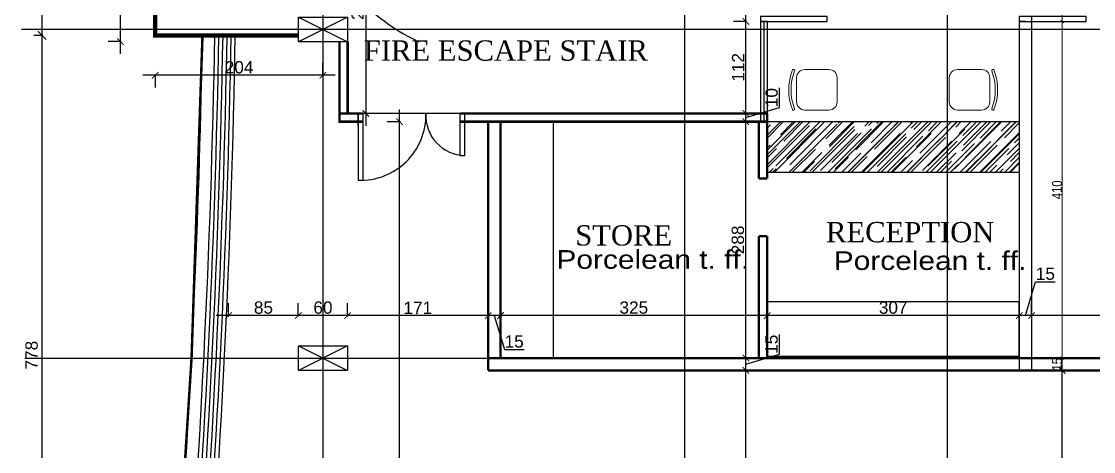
# Model space of a CAD drawing. Extents: x 250879 to 348495, y -51522 to -9360.
# Drawn here: x 279237 to 280544, y -22406 to -21883 of the extents above; entities that cross this region are included whole.
import ezdxf

# ---------------------------------------------------------------- set-up
doc = ezdxf.new("R2010")
doc.units = 0
doc.layers.get('0').update_dxf_attribs({"linetype": 'CONTINUOUS'})
doc.layers.get('DEFPOINTS').update_dxf_attribs({"color": 9, "linetype": 'CONTINUOUS'})
for name, color, linetype, lineweight in [('A-text finishing', 6, 'CONTINUOUS', 13), ('A-text function', 30, 'CONTINUOUS', 20), ('dimention', 151, 'CONTINUOUS', 13)]:
    doc.layers.add(name, color=color, linetype=linetype, lineweight=lineweight)
for name, color, linetype in [('AXIS', 1, 'CONTINUOUS'), ('COLUMN', 5, 'CONTINUOUS'), ('FURNITURE', 4, 'CONTINUOUS'), ('HATCH', 8, 'CONTINUOUS'), ('TEXT', 3, 'CONTINUOUS'), ('WALL', 7, 'CONTINUOUS'), ('WALL1', 2, 'CONTINUOUS')]:
    doc.layers.add(name, color=color, linetype=linetype)
doc.styles.add('ARIAL', font='BOD_CR.TTF', dxfattribs={"width": 1.2})
doc.styles.get("Standard").update_dxf_attribs({"font": 'sanss___.ttf', "height": 15})
doc.styles.add('style2', font='romantic.ttf', dxfattribs={"height": 50})
doc.styles.add('yon', font='ARIALN.TTF')
doc.dimstyles.new('CM', dxfattribs={"dimscale": 0, "dimtxt": 12, "dimasz": 0.4, "dimexe": 50, "dimexo": 1000, "dimgap": 0.03, "dimtad": 1, "dimdec": 0, "dimzin": 0, "dimdsep": 46, "dimtxsty": 'yon', "dimblk": 'Ar thick3', "dimcen": 3, "dimdle": 8, "dimse1": 1, "dimse2": 1, "dimclrd": 8, "dimclre": 8, "dimclrt": 30, "dimadec": 0, "dimazin": 0, "dimtfac": 1, "dimtdec": 0, "dimtix": 1, "dimtmove": 1, "dimatfit": 3, "dimfxl": 50, "dimtolj": 1, "dimtzin": 0, "dimlwd": 9, "dimarcsym": 0})
doc.dimstyles.new('STANDARD$0', dxfattribs={"dimscale": 0, "dimtxt": 12, "dimasz": 8, "dimexe": 15, "dimexo": 0.0625, "dimgap": 2, "dimtad": 1, "dimdec": 0, "dimzin": 0, "dimdsep": 46, "dimtxsty": 'Standard', "dimblk1": 'ARCHTICK', "dimblk2": 'ARCHTICK', "dimsah": 1, "dimcen": 0.09, "dimdle": 15, "dimclrd": 3, "dimclre": 3, "dimclrt": 3, "dimazin": 0, "dimtfac": 1, "dimtdec": 0, "dimtofl": 0, "dimtmove": 1, "dimatfit": 3, "dimldrblk": 'ARCHTICK', "dimfxl": 1.0455, "dimfxlon": 1, "dimtolj": 1, "dimtzin": 0, "dimarcsym": 0})

# ---------------------------------------------------------------- blocks, each defined once
blk = doc.blocks.new('COLUMN')
at = {"layer": 'AXIS'}
for p, q in [((236924.7, -9644.3), (236984.7, -9674.3)), ((236984.7, -9644.3), (236924.7, -9674.3))]:
    blk.add_line(p, q, dxfattribs=at)
at = {"layer": 'COLUMN'}
blk.add_lwpolyline([(236924.7, -9644.3), (236984.7, -9644.3), (236984.7, -9674.3), (236924.7, -9674.3)], close=True, dxfattribs=at)
blk = doc.blocks.new('_ARCHTICK')
at = {"color": 0, "linetype": 'ByBlock', "const_width": 0.15}
blk.add_lwpolyline([(-0.5, -0.5), (0.5, 0.5)], dxfattribs=at)
blk = doc.blocks.new('*D182')
at = {"layer": 'DEFPOINTS', "color": 0, "linetype": 'Continuous', "transparency": 16777216}
for p in [(279879.4, -21732.9), (279657, -21995.2), (279657, -21995.2)]:
    blk.add_point(p, dxfattribs=at)
at = {"layer": 'WALL', "color": 3, "linetype": 'Continuous', "lineweight": -2, "transparency": 16777216}
for p, q in [((279657, -21717.9), (279657, -22010.2)), ((279658, -21732.9), (279642, -21732.9)), ((279657, -21995.2), (279642, -21995.2))]:
    blk.add_line(p, q, dxfattribs=at)
at = {"layer": 'WALL', "color": 3, "linetype": 'Continuous', "lineweight": -2, "transparency": 16777216, "xscale": 8, "yscale": 8, "zscale": 8}
for p, rotation in [((279657, -21732.9), 90), ((279657, -21995.2), 270)]:
    blk.add_blockref('_ARCHTICK', p, dxfattribs=dict(at, rotation=rotation))
at = {"layer": 'WALL', "color": 3, "linetype": 'Continuous', "transparency": 16777216, "insert": (279647.2, -21864), "char_height": 15, "attachment_point": 5, "rotation": 90}
blk.add_mtext('\\A1;262', dxfattribs=at)
blk = doc.blocks.new('*D236')
at = {"layer": 'DEFPOINTS', "color": 0, "linetype": 'Continuous', "transparency": 16777216}
for p in [(279698.2, -22005.2), (279750.5, -22005.2), (279825.1, -23093.2)]:
    blk.add_point(p, dxfattribs=at)
at = {"layer": 'WALL', "color": 3, "linetype": 'Continuous', "lineweight": -2, "transparency": 16777216}
for p, q in [((279698.2, -23108.2), (279698.2, -21990.2)), ((279699.2, -22005.2), (279683.2, -22005.2)), ((279699.2, -23093.2), (279683.2, -23093.2))]:
    blk.add_line(p, q, dxfattribs=at)
at = {"layer": 'WALL', "color": 3, "linetype": 'Continuous', "lineweight": -2, "transparency": 16777216, "xscale": 8, "yscale": 8, "zscale": 8}
for p, rotation in [((279698.2, -22005.2), 90), ((279698.2, -23093.2), 270)]:
    blk.add_blockref('_ARCHTICK', p, dxfattribs=dict(at, rotation=rotation))
at = {"layer": 'WALL', "color": 3, "linetype": 'Continuous', "transparency": 16777216, "insert": (279688.4, -22549.2), "char_height": 15, "attachment_point": 5, "rotation": 90}
blk.add_mtext('\\A1;1088', dxfattribs=at)
blk = doc.blocks.new('*D238')
at = {"layer": 'DEFPOINTS', "color": 0, "linetype": 'Continuous', "transparency": 16777216}
for p in [(280495.1, -22307.8), (280505.3, -22307.8), (280533.2, -23219.2)]:
    blk.add_point(p, dxfattribs=at)
at = {"layer": 'WALL', "color": 3, "linetype": 'Continuous', "lineweight": -2, "transparency": 16777216}
for p, q in [((280505.3, -23234.2), (280505.3, -22292.8)), ((280504.2, -22307.8), (280520.3, -22307.8)), ((280506.3, -23219.2), (280490.3, -23219.2))]:
    blk.add_line(p, q, dxfattribs=at)
at = {"layer": 'WALL', "color": 3, "linetype": 'Continuous', "lineweight": -2, "transparency": 16777216, "xscale": 8, "yscale": 8, "zscale": 8}
for p, rotation in [((280505.3, -22307.8), 90), ((280505.3, -23219.2), 270)]:
    blk.add_blockref('_ARCHTICK', p, dxfattribs=dict(at, rotation=rotation))
at = {"layer": 'WALL', "color": 3, "linetype": 'Continuous', "transparency": 16777216, "insert": (280495.6, -22763.5), "char_height": 15, "attachment_point": 5, "rotation": 90}
blk.add_mtext('\\A1;911', dxfattribs=at)
blk = doc.blocks.new('*D239')
at = {"layer": 'DEFPOINTS', "color": 0, "linetype": 'Continuous', "transparency": 16777216}
for p in [(280468.1, -22241.1), (280468.1, -22242.8), (281241.1, -22242.8)]:
    blk.add_point(p, dxfattribs=at)
at = {"layer": 'WALL', "color": 3, "linetype": 'Continuous', "lineweight": -2, "transparency": 16777216}
for p, q in [((280468.1, -22242.2), (280468.1, -22226.1)), ((281241.1, -22242.2), (281241.1, -22226.1)), ((281256.1, -22241.1), (280453.1, -22241.1))]:
    blk.add_line(p, q, dxfattribs=at)
at = {"layer": 'WALL', "color": 3, "linetype": 'Continuous', "lineweight": -2, "transparency": 16777216, "xscale": 8, "yscale": 8, "zscale": 8, "rotation": 180}
blk.add_blockref('_ARCHTICK', (280468.1, -22241.1), dxfattribs=at)
at = {"layer": 'WALL', "color": 3, "linetype": 'Continuous', "lineweight": -2, "transparency": 16777216, "xscale": 8, "yscale": 8, "zscale": 8}
blk.add_blockref('_ARCHTICK', (281241.1, -22241.1), dxfattribs=at)
at = {"layer": 'WALL', "color": 3, "linetype": 'Continuous', "transparency": 16777216, "insert": (280854.6, -22231.4), "char_height": 15, "attachment_point": 5}
blk.add_mtext('\\A1;773', dxfattribs=at)
blk = doc.blocks.new('*D249')
at = {"layer": 'DEFPOINTS', "color": 0, "linetype": 'Continuous', "transparency": 16777216}
for p in [(279400.4, -21900.3), (279400.4, -21948.8), (279604.8, -21960.5)]:
    blk.add_point(p, dxfattribs=at)
at = {"layer": 'WALL', "color": 3, "linetype": 'Continuous', "lineweight": -2, "transparency": 16777216}
for p, q in [((279604.8, -21949.9), (279604.8, -21933.8)), ((279619.8, -21948.8), (279385.4, -21948.8)), ((279400.4, -21947.8), (279400.4, -21963.8))]:
    blk.add_line(p, q, dxfattribs=at)
at = {"layer": 'WALL', "color": 3, "linetype": 'Continuous', "lineweight": -2, "transparency": 16777216, "xscale": 8, "yscale": 8, "zscale": 8, "rotation": 180}
blk.add_blockref('_ARCHTICK', (279400.4, -21948.8), dxfattribs=at)
at = {"layer": 'WALL', "color": 3, "linetype": 'Continuous', "lineweight": -2, "transparency": 16777216, "xscale": 8, "yscale": 8, "zscale": 8}
blk.add_blockref('_ARCHTICK', (279604.8, -21948.8), dxfattribs=at)
at = {"layer": 'WALL', "color": 3, "linetype": 'Continuous', "transparency": 16777216, "insert": (279502.6, -21939.1), "char_height": 15, "attachment_point": 5}
blk.add_mtext('\\A1;204', dxfattribs=at)
blk = doc.blocks.new('*D292')
at = {"layer": 'DEFPOINTS', "color": 0, "linetype": 'Continuous', "transparency": 16777216}
for p in [(280106.6, -22307.8), (280120, -22307.8), (280092.7, -23093.2)]:
    blk.add_point(p, dxfattribs=at)
at = {"layer": 'WALL', "color": 3, "linetype": 'Continuous', "lineweight": -2, "transparency": 16777216}
for p, q in [((280120, -23108.2), (280120, -22292.8)), ((280118.9, -22307.8), (280135, -22307.8)), ((280118.9, -23093.2), (280135, -23093.2))]:
    blk.add_line(p, q, dxfattribs=at)
at = {"layer": 'WALL', "color": 3, "linetype": 'Continuous', "lineweight": -2, "transparency": 16777216, "xscale": 8, "yscale": 8, "zscale": 8}
for p, rotation in [((280120, -22307.8), 90), ((280120, -23093.2), 270)]:
    blk.add_blockref('_ARCHTICK', p, dxfattribs=dict(at, rotation=rotation))
at = {"layer": 'WALL', "color": 3, "linetype": 'Continuous', "transparency": 16777216, "insert": (280110.3, -22700.5), "char_height": 15, "attachment_point": 5, "rotation": 90}
blk.add_mtext('\\A1;785', dxfattribs=at)
blk = doc.blocks.new('*D293')
at = {"layer": 'DEFPOINTS', "color": 0, "linetype": 'Continuous', "transparency": 16777216}
for p in [(280106.6, -22292.8), (280120, -22292.8), (280106.6, -22307.8)]:
    blk.add_point(p, dxfattribs=at)
at = {"layer": 'WALL', "color": 3, "linetype": 'Continuous', "lineweight": -2, "transparency": 16777216}
for p, q in [((280161.2, -22288), (280161.2, -22264.1)), ((280120, -22322.8), (280120, -22277.8)), ((280118.9, -22292.8), (280135, -22292.8)), ((280120, -22300.3), (280161.2, -22288)), ((280118.9, -22307.8), (280135, -22307.8))]:
    blk.add_line(p, q, dxfattribs=at)
at = {"layer": 'WALL', "color": 3, "linetype": 'Continuous', "lineweight": -2, "transparency": 16777216, "xscale": 8, "yscale": 8, "zscale": 8}
for p, rotation in [((280120, -22292.8), 90), ((280120, -22307.8), 270)]:
    blk.add_blockref('_ARCHTICK', p, dxfattribs=dict(at, rotation=rotation))
at = {"layer": 'WALL', "color": 3, "linetype": 'Continuous', "transparency": 16777216, "insert": (280151.4, -22276), "char_height": 15, "attachment_point": 5, "rotation": 90}
blk.add_mtext('\\A1;15', dxfattribs=at)
blk = doc.blocks.new('*D294')
at = {"layer": 'DEFPOINTS', "color": 0, "linetype": 'Continuous', "transparency": 16777216}
for p in [(280113.7, -22005.2), (280120, -22005.2), (280106.6, -22292.8)]:
    blk.add_point(p, dxfattribs=at)
at = {"layer": 'WALL', "color": 3, "linetype": 'Continuous', "lineweight": -2, "transparency": 16777216}
for p, q in [((280120, -22307.8), (280120, -21990.2)), ((280118.9, -22005.2), (280135, -22005.2)), ((280118.9, -22292.8), (280135, -22292.8))]:
    blk.add_line(p, q, dxfattribs=at)
at = {"layer": 'WALL', "color": 3, "linetype": 'Continuous', "lineweight": -2, "transparency": 16777216, "xscale": 8, "yscale": 8, "zscale": 8}
for p, rotation in [((280120, -22005.2), 90), ((280120, -22292.8), 270)]:
    blk.add_blockref('_ARCHTICK', p, dxfattribs=dict(at, rotation=rotation))
at = {"layer": 'WALL', "color": 3, "linetype": 'Continuous', "transparency": 16777216, "insert": (280110.3, -22149), "char_height": 15, "attachment_point": 5, "rotation": 90}
blk.add_mtext('\\A1;288', dxfattribs=at)
blk = doc.blocks.new('*D295')
at = {"layer": 'DEFPOINTS', "color": 0, "linetype": 'Continuous', "transparency": 16777216}
for p in [(280113.7, -21995.2), (280120, -21995.2), (280113.7, -22005.2)]:
    blk.add_point(p, dxfattribs=at)
at = {"layer": 'WALL', "color": 3, "linetype": 'Continuous', "lineweight": -2, "transparency": 16777216}
for p, q in [((280161.2, -21987.8), (280161.2, -21964)), ((280120, -22020.2), (280120, -21980.2)), ((280118.9, -21995.2), (280135, -21995.2)), ((280120, -22000.2), (280161.2, -21987.8)), ((280118.9, -22005.2), (280135, -22005.2))]:
    blk.add_line(p, q, dxfattribs=at)
at = {"layer": 'WALL', "color": 3, "linetype": 'Continuous', "lineweight": -2, "transparency": 16777216, "xscale": 8, "yscale": 8, "zscale": 8}
for p, rotation in [((280120, -21995.2), 90), ((280120, -22005.2), 270)]:
    blk.add_blockref('_ARCHTICK', p, dxfattribs=dict(at, rotation=rotation))
at = {"layer": 'WALL', "color": 3, "linetype": 'Continuous', "transparency": 16777216, "insert": (280151.4, -21975.9), "char_height": 15, "attachment_point": 5, "rotation": 90}
blk.add_mtext('\\A1;10', dxfattribs=at)
blk = doc.blocks.new('*D296')
at = {"layer": 'DEFPOINTS', "color": 0, "linetype": 'Continuous', "transparency": 16777216}
for p in [(280120, -21883.3), (280137.9, -21883.3), (280113.7, -21995.2)]:
    blk.add_point(p, dxfattribs=at)
at = {"layer": 'WALL', "color": 3, "linetype": 'Continuous', "lineweight": -2, "transparency": 16777216}
for p, q in [((280120, -22010.2), (280120, -21868.3)), ((280121, -21883.3), (280105, -21883.3)), ((280118.9, -21995.2), (280135, -21995.2))]:
    blk.add_line(p, q, dxfattribs=at)
at = {"layer": 'WALL', "color": 3, "linetype": 'Continuous', "lineweight": -2, "transparency": 16777216, "xscale": 8, "yscale": 8, "zscale": 8}
for p, rotation in [((280120, -21883.3), 90), ((280120, -21995.2), 270)]:
    blk.add_blockref('_ARCHTICK', p, dxfattribs=dict(at, rotation=rotation))
at = {"layer": 'WALL', "color": 3, "linetype": 'Continuous', "transparency": 16777216, "insert": (280110.5, -21939.2), "char_height": 15, "attachment_point": 5, "rotation": 90}
blk.add_mtext('\\A1;112', dxfattribs=at)
blk = doc.blocks.new('*D297')
at = {"layer": 'DEFPOINTS', "color": 0, "linetype": 'Continuous', "transparency": 16777216}
for p in [(280120, -21753.2), (280137.9, -21753.2), (280137.9, -21883.3)]:
    blk.add_point(p, dxfattribs=at)
at = {"layer": 'WALL', "color": 3, "linetype": 'Continuous', "lineweight": -2, "transparency": 16777216}
for p, q in [((280120, -21898.3), (280120, -21738.2)), ((280121, -21753.2), (280105, -21753.2)), ((280121, -21883.3), (280105, -21883.3))]:
    blk.add_line(p, q, dxfattribs=at)
at = {"layer": 'WALL', "color": 3, "linetype": 'Continuous', "lineweight": -2, "transparency": 16777216, "xscale": 8, "yscale": 8, "zscale": 8}
for p, rotation in [((280120, -21753.2), 90), ((280120, -21883.3), 270)]:
    blk.add_blockref('_ARCHTICK', p, dxfattribs=dict(at, rotation=rotation))
at = {"layer": 'WALL', "color": 3, "linetype": 'Continuous', "transparency": 16777216, "insert": (280110.3, -21818.3), "char_height": 15, "attachment_point": 5, "rotation": 90}
blk.add_mtext('\\A1;130', dxfattribs=at)
blk = doc.blocks.new('*D376')
at = {"layer": 'DEFPOINTS', "color": 0, "linetype": 'Continuous', "transparency": 16777216}
for p in [(280453.1, -22241.1), (280453.1, -22241.1), (280468.1, -22241.1)]:
    blk.add_point(p, dxfattribs=at)
at = {"layer": 'WALL', "color": 3, "linetype": 'Continuous', "lineweight": -2, "transparency": 16777216}
for p, q in [((280460.6, -22241.1), (280473, -22199.9)), ((280473, -22199.9), (280496.9, -22199.9)), ((280453.1, -22241.1), (280453.1, -22226.1)), ((280468.1, -22241.1), (280468.1, -22226.1)), ((280483.1, -22241.1), (280438.1, -22241.1))]:
    blk.add_line(p, q, dxfattribs=at)
at = {"layer": 'WALL', "color": 3, "linetype": 'Continuous', "lineweight": -2, "transparency": 16777216, "xscale": 8, "yscale": 8, "zscale": 8, "rotation": 180}
blk.add_blockref('_ARCHTICK', (280453.1, -22241.1), dxfattribs=at)
at = {"layer": 'WALL', "color": 3, "linetype": 'Continuous', "lineweight": -2, "transparency": 16777216, "xscale": 8, "yscale": 8, "zscale": 8}
blk.add_blockref('_ARCHTICK', (280468.1, -22241.1), dxfattribs=at)
at = {"layer": 'WALL', "color": 3, "linetype": 'Continuous', "transparency": 16777216, "insert": (280484.9, -22190.2), "char_height": 15, "attachment_point": 5}
blk.add_mtext('\\A1;15', dxfattribs=at)
blk = doc.blocks.new('*D377')
at = {"layer": 'DEFPOINTS', "color": 0, "linetype": 'Continuous', "transparency": 16777216}
for p in [(280145.9, -22208.4), (280145.9, -22241.1), (280453.1, -22241.1)]:
    blk.add_point(p, dxfattribs=at)
at = {"layer": 'WALL', "color": 3, "linetype": 'Continuous', "lineweight": -2, "transparency": 16777216}
for p, q in [((280453.1, -22241.1), (280453.1, -22226.1)), ((280468.1, -22241.1), (280130.9, -22241.1)), ((280145.9, -22240.1), (280145.9, -22256.1))]:
    blk.add_line(p, q, dxfattribs=at)
at = {"layer": 'WALL', "color": 3, "linetype": 'Continuous', "lineweight": -2, "transparency": 16777216, "xscale": 8, "yscale": 8, "zscale": 8, "rotation": 180}
blk.add_blockref('_ARCHTICK', (280145.9, -22241.1), dxfattribs=at)
at = {"layer": 'WALL', "color": 3, "linetype": 'Continuous', "lineweight": -2, "transparency": 16777216, "xscale": 8, "yscale": 8, "zscale": 8}
blk.add_blockref('_ARCHTICK', (280453.1, -22241.1), dxfattribs=at)
at = {"layer": 'WALL', "color": 3, "linetype": 'Continuous', "transparency": 16777216, "insert": (280299.5, -22231.4), "char_height": 15, "attachment_point": 5}
blk.add_mtext('\\A1;307', dxfattribs=at)
blk = doc.blocks.new('*D378')
at = {"layer": 'DEFPOINTS', "color": 0, "linetype": 'Continuous', "transparency": 16777216}
for p in [(280145.9, -22208.4), (279821, -22240.3), (279821, -22241.1)]:
    blk.add_point(p, dxfattribs=at)
at = {"layer": 'WALL', "color": 3, "linetype": 'Continuous', "lineweight": -2, "transparency": 16777216}
for p, q in [((280160.9, -22241.1), (279806, -22241.1)), ((279821, -22240.3), (279821, -22256.1)), ((280145.9, -22240.1), (280145.9, -22256.1))]:
    blk.add_line(p, q, dxfattribs=at)
at = {"layer": 'WALL', "color": 3, "linetype": 'Continuous', "lineweight": -2, "transparency": 16777216, "xscale": 8, "yscale": 8, "zscale": 8, "rotation": 180}
blk.add_blockref('_ARCHTICK', (279821, -22241.1), dxfattribs=at)
at = {"layer": 'WALL', "color": 3, "linetype": 'Continuous', "lineweight": -2, "transparency": 16777216, "xscale": 8, "yscale": 8, "zscale": 8}
blk.add_blockref('_ARCHTICK', (280145.9, -22241.1), dxfattribs=at)
at = {"layer": 'WALL', "color": 3, "linetype": 'Continuous', "transparency": 16777216, "insert": (279983.5, -22231.4), "char_height": 15, "attachment_point": 5}
blk.add_mtext('\\A1;325', dxfattribs=at)
blk = doc.blocks.new('*D379')
at = {"layer": 'DEFPOINTS', "color": 0, "linetype": 'Continuous', "transparency": 16777216}
for p in [(279806, -22240.3), (279806, -22241.1), (279821, -22240.3)]:
    blk.add_point(p, dxfattribs=at)
at = {"layer": 'WALL', "color": 3, "linetype": 'Continuous', "lineweight": -2, "transparency": 16777216}
for p, q in [((279836, -22241.1), (279791, -22241.1)), ((279806, -22240.3), (279806, -22256.1)), ((279813.5, -22241.1), (279825.9, -22282.3)), ((279821, -22240.3), (279821, -22256.1)), ((279825.9, -22282.3), (279849.8, -22282.3))]:
    blk.add_line(p, q, dxfattribs=at)
at = {"layer": 'WALL', "color": 3, "linetype": 'Continuous', "lineweight": -2, "transparency": 16777216, "xscale": 8, "yscale": 8, "zscale": 8, "rotation": 180}
blk.add_blockref('_ARCHTICK', (279806, -22241.1), dxfattribs=at)
at = {"layer": 'WALL', "color": 3, "linetype": 'Continuous', "lineweight": -2, "transparency": 16777216, "xscale": 8, "yscale": 8, "zscale": 8}
blk.add_blockref('_ARCHTICK', (279821, -22241.1), dxfattribs=at)
at = {"layer": 'WALL', "color": 3, "linetype": 'Continuous', "transparency": 16777216, "insert": (279837.8, -22272.6), "char_height": 15, "attachment_point": 5}
blk.add_mtext('\\A1;15', dxfattribs=at)
blk = doc.blocks.new('*D380')
at = {"layer": 'DEFPOINTS', "color": 0, "linetype": 'Continuous', "transparency": 16777216}
for p in [(279634.8, -22241.1), (279806, -22240.3), (279634.8, -22277.8)]:
    blk.add_point(p, dxfattribs=at)
at = {"layer": 'WALL', "color": 3, "linetype": 'Continuous', "lineweight": -2, "transparency": 16777216}
for p, q in [((279634.8, -22242.2), (279634.8, -22226.1)), ((279821, -22241.1), (279619.8, -22241.1)), ((279806, -22240.3), (279806, -22256.1))]:
    blk.add_line(p, q, dxfattribs=at)
at = {"layer": 'WALL', "color": 3, "linetype": 'Continuous', "lineweight": -2, "transparency": 16777216, "xscale": 8, "yscale": 8, "zscale": 8, "rotation": 180}
blk.add_blockref('_ARCHTICK', (279634.8, -22241.1), dxfattribs=at)
at = {"layer": 'WALL', "color": 3, "linetype": 'Continuous', "lineweight": -2, "transparency": 16777216, "xscale": 8, "yscale": 8, "zscale": 8}
blk.add_blockref('_ARCHTICK', (279806, -22241.1), dxfattribs=at)
at = {"layer": 'WALL', "color": 3, "linetype": 'Continuous', "transparency": 16777216, "insert": (279720.4, -22231.6), "char_height": 15, "attachment_point": 5}
blk.add_mtext('\\A1;171', dxfattribs=at)
blk = doc.blocks.new('*D381')
at = {"layer": 'DEFPOINTS', "color": 0, "linetype": 'Continuous', "transparency": 16777216}
for p in [(279574.8, -22241.1), (279574.8, -22277.8), (279634.8, -22277.8)]:
    blk.add_point(p, dxfattribs=at)
at = {"layer": 'WALL', "color": 3, "linetype": 'Continuous', "lineweight": -2, "transparency": 16777216}
for p, q in [((279574.8, -22242.2), (279574.8, -22226.1)), ((279634.8, -22242.2), (279634.8, -22226.1)), ((279649.8, -22241.1), (279559.8, -22241.1))]:
    blk.add_line(p, q, dxfattribs=at)
at = {"layer": 'WALL', "color": 3, "linetype": 'Continuous', "lineweight": -2, "transparency": 16777216, "xscale": 8, "yscale": 8, "zscale": 8, "rotation": 180}
blk.add_blockref('_ARCHTICK', (279574.8, -22241.1), dxfattribs=at)
at = {"layer": 'WALL', "color": 3, "linetype": 'Continuous', "lineweight": -2, "transparency": 16777216, "xscale": 8, "yscale": 8, "zscale": 8}
blk.add_blockref('_ARCHTICK', (279634.8, -22241.1), dxfattribs=at)
at = {"layer": 'WALL', "color": 3, "linetype": 'Continuous', "transparency": 16777216, "insert": (279604.8, -22231.4), "char_height": 15, "attachment_point": 5}
blk.add_mtext('\\A1;60', dxfattribs=at)
blk = doc.blocks.new('*D382')
at = {"layer": 'DEFPOINTS', "color": 0, "linetype": 'Continuous', "transparency": 16777216}
for p in [(279489.8, -22241.1), (279489.8, -22252.9), (279574.8, -22277.8)]:
    blk.add_point(p, dxfattribs=at)
at = {"layer": 'WALL', "color": 3, "linetype": 'Continuous', "lineweight": -2, "transparency": 16777216}
for p, q in [((279489.8, -22242.2), (279489.8, -22226.1)), ((279574.8, -22242.2), (279574.8, -22226.1)), ((279589.8, -22241.1), (279474.8, -22241.1))]:
    blk.add_line(p, q, dxfattribs=at)
at = {"layer": 'WALL', "color": 3, "linetype": 'Continuous', "lineweight": -2, "transparency": 16777216, "xscale": 8, "yscale": 8, "zscale": 8, "rotation": 180}
blk.add_blockref('_ARCHTICK', (279489.8, -22241.1), dxfattribs=at)
at = {"layer": 'WALL', "color": 3, "linetype": 'Continuous', "lineweight": -2, "transparency": 16777216, "xscale": 8, "yscale": 8, "zscale": 8}
blk.add_blockref('_ARCHTICK', (279574.8, -22241.1), dxfattribs=at)
at = {"layer": 'WALL', "color": 3, "linetype": 'Continuous', "transparency": 16777216, "insert": (279532.3, -22231.4), "char_height": 15, "attachment_point": 5}
blk.add_mtext('\\A1;85', dxfattribs=at)
blk = doc.blocks.new('*D1284')
at = {"layer": 'DEFPOINTS', "color": 0, "linetype": 'ByBlock', "ltscale": 3, "transparency": 16777216}
for p in [(279262.6, -21900.3), (279400.4, -21900.3), (279420.2, -22678)]:
    blk.add_point(p, dxfattribs=at)
at = {"layer": 'WALL1', "color": 3, "linetype": 'ByBlock', "lineweight": -2, "ltscale": 3, "transparency": 16777216}
for p, q in [((279262.6, -22693), (279262.6, -21885.3)), ((279263.6, -21900.3), (279252.6, -21900.3)), ((279263.6, -22678), (279252.6, -22678))]:
    blk.add_line(p, q, dxfattribs=at)
at = {"layer": 'WALL1', "color": 3, "linetype": 'ByBlock', "lineweight": -2, "ltscale": 3, "transparency": 16777216, "xscale": 10, "yscale": 10, "zscale": 10}
for p, rotation in [((279262.6, -21900.3), 90), ((279262.6, -22678), 270)]:
    blk.add_blockref('_ARCHTICK', p, dxfattribs=dict(at, rotation=rotation))
at = {"layer": 'WALL1', "color": 3, "linetype": 'ByBlock', "ltscale": 3, "transparency": 16777216, "insert": (279249.9, -22289.2), "char_height": 15, "attachment_point": 5, "rotation": 90}
blk.add_mtext('\\A1;778', dxfattribs=at)
blk = doc.blocks.new('*D1285')
at = {"layer": 'DEFPOINTS', "color": 0, "linetype": 'ByBlock', "ltscale": 3, "transparency": 16777216}
for p in [(279262.6, -21477.8), (279400.4, -21477.8), (279400.4, -21900.3)]:
    blk.add_point(p, dxfattribs=at)
at = {"layer": 'WALL1', "color": 3, "linetype": 'ByBlock', "lineweight": -2, "ltscale": 3, "transparency": 16777216}
for p, q in [((279262.6, -21915.3), (279262.6, -21462.8)), ((279263.6, -21477.8), (279252.6, -21477.8)), ((279263.6, -21900.3), (279252.6, -21900.3))]:
    blk.add_line(p, q, dxfattribs=at)
at = {"layer": 'WALL1', "color": 3, "linetype": 'ByBlock', "lineweight": -2, "ltscale": 3, "transparency": 16777216, "xscale": 10, "yscale": 10, "zscale": 10}
for p, rotation in [((279262.6, -21477.8), 90), ((279262.6, -21900.3), 270)]:
    blk.add_blockref('_ARCHTICK', p, dxfattribs=dict(at, rotation=rotation))
at = {"layer": 'WALL1', "color": 3, "linetype": 'ByBlock', "ltscale": 3, "transparency": 16777216, "insert": (279249.8, -21689.1), "char_height": 15, "attachment_point": 5, "rotation": 90}
blk.add_mtext('\\A1;423', dxfattribs=at)
blk = doc.blocks.new('*D1288')
at = {"layer": 'DEFPOINTS', "color": 0, "linetype": 'Continuous', "transparency": 16777216}
for p in [(279358.1, -21783.7), (279400.4, -21783.7), (279400.4, -21907.8)]:
    blk.add_point(p, dxfattribs=at)
at = {"layer": 'WALL', "color": 3, "linetype": 'Continuous', "lineweight": -2, "transparency": 16777216}
for p, q in [((279358.1, -21922.8), (279358.1, -21768.7)), ((279359.1, -21783.7), (279343.1, -21783.7)), ((279359.1, -21907.8), (279343.1, -21907.8))]:
    blk.add_line(p, q, dxfattribs=at)
at = {"layer": 'WALL', "color": 3, "linetype": 'Continuous', "lineweight": -2, "transparency": 16777216, "xscale": 8, "yscale": 8, "zscale": 8}
for p, rotation in [((279358.1, -21783.7), 90), ((279358.1, -21907.8), 270)]:
    blk.add_blockref('_ARCHTICK', p, dxfattribs=dict(at, rotation=rotation))
at = {"layer": 'WALL', "color": 3, "linetype": 'Continuous', "transparency": 16777216, "insert": (279348.6, -21845.8), "char_height": 15, "attachment_point": 5, "rotation": 90}
blk.add_mtext('\\A1;124', dxfattribs=at)
blk = doc.blocks.new('Ar thick3')
at = {"layer": 'dimention'}
blk.add_line((0, 16.2), (0, -16.2), dxfattribs=at)
at = {"layer": 'dimention', "const_width": 1.5}
blk.add_lwpolyline([(-5, -5.1), (5, 4.9)], dxfattribs=at)
blk = doc.blocks.new('*D1331')
at = {"layer": 'DEFPOINTS', "color": 0, "linetype": 'Continuous', "transparency": 16777216}
for p in [(280505.3, -22292.8), (280505.3, -22292.8), (280505.3, -22307.8)]:
    blk.add_point(p, dxfattribs=at)
at = {"layer": 'WALL', "color": 8, "linetype": 'Continuous', "lineweight": 9, "transparency": 16777216}
blk.add_line((280505.3, -22307.4), (280505.3, -22293.2), dxfattribs=at)
at = {"layer": 'WALL', "color": 8, "linetype": 'Continuous', "lineweight": 9, "transparency": 16777216, "xscale": 0.4, "yscale": 0.4, "zscale": 0.4}
for p, rotation in [((280505.3, -22292.8), 90), ((280505.3, -22307.8), 270)]:
    blk.add_blockref('Ar thick3', p, dxfattribs=dict(at, rotation=rotation))
at = {"layer": 'WALL', "color": 30, "linetype": 'Continuous', "transparency": 16777216, "insert": (280499.1, -22300.3), "char_height": 12, "attachment_point": 5, "rotation": 90, "style": 'yon'}
blk.add_mtext('\\A1;15', dxfattribs=at)
blk = doc.blocks.new('*D1332')
at = {"layer": 'DEFPOINTS', "color": 0, "linetype": 'Continuous', "transparency": 16777216}
for p in [(280468.1, -21883.3), (280505.3, -21883.3), (280505.3, -22292.8)]:
    blk.add_point(p, dxfattribs=at)
at = {"layer": 'WALL', "color": 8, "linetype": 'Continuous', "lineweight": 9, "transparency": 16777216}
blk.add_line((280505.3, -22292.4), (280505.3, -21883.7), dxfattribs=at)
at = {"layer": 'WALL', "color": 8, "linetype": 'Continuous', "lineweight": 9, "transparency": 16777216, "xscale": 0.4, "yscale": 0.4, "zscale": 0.4}
for p, rotation in [((280505.3, -21883.3), 90), ((280505.3, -22292.8), 270)]:
    blk.add_blockref('Ar thick3', p, dxfattribs=dict(at, rotation=rotation))
at = {"layer": 'WALL', "color": 30, "linetype": 'Continuous', "transparency": 16777216, "insert": (280499.1, -22088.1), "char_height": 12, "attachment_point": 5, "rotation": 90, "style": 'yon'}
blk.add_mtext('\\A1;410', dxfattribs=at)
blk = doc.blocks.new('*D1333')
at = {"layer": 'DEFPOINTS', "color": 0, "linetype": 'Continuous', "transparency": 16777216}
for p in [(280468.1, -21753.2), (280505.3, -21753.2), (280468.1, -21883.3)]:
    blk.add_point(p, dxfattribs=at)
at = {"layer": 'WALL', "color": 8, "linetype": 'Continuous', "lineweight": 9, "transparency": 16777216}
blk.add_line((280505.3, -21882.9), (280505.3, -21753.6), dxfattribs=at)
at = {"layer": 'WALL', "color": 8, "linetype": 'Continuous', "lineweight": 9, "transparency": 16777216, "xscale": 0.4, "yscale": 0.4, "zscale": 0.4}
for p, rotation in [((280505.3, -21753.2), 90), ((280505.3, -21883.3), 270)]:
    blk.add_blockref('Ar thick3', p, dxfattribs=dict(at, rotation=rotation))
at = {"layer": 'WALL', "color": 30, "linetype": 'Continuous', "transparency": 16777216, "insert": (280499.1, -21818.3), "char_height": 12, "attachment_point": 5, "rotation": 90, "style": 'yon'}
blk.add_mtext('\\A1;130', dxfattribs=at)
blk = doc.blocks.new('TAB-5')
at = {"layer": 'FURNITURE', "lineweight": 0}
for p, q in [((-639, 788), (-639, 1088)), ((-539, 1188), (-239, 1188)), ((-139, 1088), (-139, 788)), ((-239, 688), (-539, 688))]:
    blk.add_line(p, q, dxfattribs=at)
for centre, radius, start, end in [((-631, 1231), 10, 111.16, 170.1283), ((-621, 1229), 20.1, 170.1283, 222.6471), ((-628, 1222), 10, 222.6471, 291.2243), ((-389, 605), 681, 69.0105, 111.16), ((-389, 605), 652, 68.8948, 111.2243), ((-150, 1223), 10, 248.8948, 321.0795), ((-148, 1232), 10, 14.0419, 69.0105), ((-158, 1229), 20.1, 321.0795, 14.0419), ((-539, 1088), 100, 90, 180), ((-239, 1088), 100, 0, 90), ((-539, 788), 100, 180, 270), ((-239, 788), 100, 270, 0)]:
    blk.add_arc(centre, radius, start, end, dxfattribs=at)

msp = doc.modelspace()

# ---------------------------------------------------------------- hatches: boundary and pattern name
at = {"layer": 'A-text function'}
h = msp.add_hatch(dxfattribs=at)
h.set_pattern_fill('AR-RROOF', color=256, scale=0.5, angle=45, style=0)
h.paths.add_polyline_path([(280365.48411, -22005.15627), (280145.91046, -22005.15627), (280145.91046, -22067.08991), (280365.48411, -22067.08991)])
h.paths.add_polyline_path([(280453.12045, -22005.15627), (280365.48411, -22005.15627), (280365.48411, -22067.08991), (280453.12045, -22067.08991)])

# ---------------------------------------------------------------- linework, layer by layer
at = {"layer": 'AXIS'}
for p, q in [((280045.32464, -19847.6712), (280045.32464, -23531.69157)), ((280365.48411, -23496.32849), (280365.48411, -19845.49493)), ((279604.84777, -19872.44359), (279604.84777, -23524.12587)), ((279237.48032, -21892.83296), (280466.15086, -21892.83296)), ((280437.69274, -21892.83296), (281586.86527, -21892.83296)), ((279771.75901, -21995.15627), (279653.67017, -21995.15627)), ((279241.49798, -22292.83296), (281586.86527, -22292.83296))]:
    msp.add_line(p, q, dxfattribs=at)
at = {"layer": 'FURNITURE'}
for p, q in [((280137.91046, -21883.29651), (280219.22105, -21883.29651)), ((280453.12045, -21883.29651), (280534.43104, -21883.29651)), ((279647.67017, -21995.15627), (279647.67017, -22076.46686))]:
    msp.add_line(p, q, dxfattribs=at)
at = {"layer": 'FURNITURE', "flags": 128}
for points in [[(280137.91046, -21883.29651), (280219.22105, -21883.29651), (280219.22105, -21877.29651), (280137.91046, -21877.29651), (280137.91046, -21883.29651)], [(280453.12045, -21883.29651), (280534.43104, -21883.29651), (280534.43104, -21877.29651), (280453.12045, -21877.29651), (280453.12045, -21883.29651)], [(279647.67017, -21995.15627), (279647.67017, -22076.46686), (279653.67017, -22076.46686), (279653.67017, -21995.15627), (279647.67017, -21995.15627)], [(279771.75901, -21995.15627), (279771.75901, -22046.34134), (279777.75901, -22046.34134), (279777.75901, -21995.15627), (279771.75901, -21995.15627)]]:
    msp.add_lwpolyline(points, dxfattribs=at)
at = {"layer": 'FURNITURE'}
for points in [[(279821.02723, -22005.15627), (279885.37638, -22005.15627), (279885.37638, -22292.83296), (279821.02723, -22292.83296)], [(280145.91046, -22005.15627), (280453.12045, -22005.15627), (280453.12045, -22067.08991), (280145.91046, -22067.08991)], [(280145.91046, -22290.58449), (280453.12045, -22290.58449), (280453.12045, -22224.15672), (280145.91046, -22224.15672)]]:
    msp.add_lwpolyline(points, close=True, dxfattribs=at)
at = {"layer": 'FURNITURE', "ltscale": 3}
for radius in [11914.27437, 11924.27437]:
    msp.add_arc((267570.56281, -21692.91526), radius, 355.261308771, 359.003313894, dxfattribs=at)
at = {"layer": 'FURNITURE'}
for centre, radius, start, end in [((279650.49842, -21996.82625), 79.76088, 267.96791912, 1.19970587), ((279778.63098, -21997.88323), 48.46595, 176.77451582, 268.96910927)]:
    msp.add_arc(centre, radius, start, end, dxfattribs=at)
at = {"layer": 'HATCH', "linetype": 'ByBlock', "ltscale": 3}
msp.add_line((279629.12045, -21892.83296), (280047.12045, -21892.83296), dxfattribs=at)
msp.add_line((279629.12045, -21892.83296), (280047.12045, -21892.83296), dxfattribs=at)
at = {"layer": 'WALL', "ltscale": 3}
for p, q in [((280453.12045, -21877.29651), (280453.12045, -22307.83296)), ((280468.12045, -21877.29651), (280468.12045, -22307.83296)), ((280145.91046, -21883.29651), (280137.91046, -21883.29651)), ((280461.12045, -21883.29651), (280453.12045, -21883.29651)), ((279647.67017, -22010.15627), (279647.67017, -21995.15627)), ((279777.75901, -22010.15627), (279777.75901, -21995.15627))]:
    msp.add_line(p, q, dxfattribs=at)
at = {"layer": 'WALL', "linetype": 'Continuous'}
for p, q in [((280137.91046, -21883.29651), (280137.91046, -22005.15627)), ((280141.91046, -21883.29651), (280141.91046, -22005.15627)), ((280145.91046, -21883.29651), (280145.91046, -22005.15627)), ((280453.12045, -21883.29651), (280468.12045, -21883.29651)), ((279730.45273, -22003.15627), (279730.00771, -22003.15627)), ((279730.22525, -21999.15627), (279730.18175, -21999.15627))]:
    msp.add_line(p, q, dxfattribs=at)
at = {"layer": 'WALL', "color": 4, "linetype": 'Continuous', "const_width": 3}
msp.add_lwpolyline([(279420.21646, -22677.99755), (279444.71745, -22292.83296), (279458.0308, -21900.33296), (279400.41664, -21900.33296), (279400.41664, -21477.83296), (279482.86847, -21476.33388), (279469.71551, -21092.83296), (279420.21646, -20707.83296), (279374.84777, -20272.66838), (279463.78441, -20272.66838), (279463.78441, -20157.66838), (281267.1838, -20156.76961), (281267.1838, -20272.66838), (281356.12045, -20272.66838), (281310.8395, -20707.83296), (281286.85608, -20708.65908), (281261.2527, -21092.83296), (281247.81119, -21492.83296), (281247.80843, -21892.83296), (281261.24441, -22292.83296), (281286.85608, -22677.17144)], dxfattribs=at)
at = {"layer": 'WALL', "linetype": 'Continuous', "ltscale": 3, "const_width": 5}
msp.add_lwpolyline([(279574.84777, -21477.83296), (279400.41664, -21477.83296), (279400.41664, -21900.33296), (279574.84777, -21900.33296)], dxfattribs=at)
at = {"layer": 'WALL', "linetype": 'Continuous', "const_width": 3}
for points in [[(279653.67017, -22005.15627), (279624.84777, -22005.15627), (279624.84777, -21907.83296)], [(279653.67017, -21995.15627), (279634.84777, -21995.15627), (279634.84777, -21907.83296)], [(279634.84777, -21995.15627), (279624.84777, -21995.15627)], [(280145.91046, -21995.15627), (279771.75901, -21995.15627)], [(280145.91046, -21995.15627), (280145.91046, -22005.15627)], [(279634.84777, -22005.15627), (279624.84777, -22005.15627)], [(280145.91046, -22005.15627), (279771.75901, -22005.15627)], [(279806.02723, -22005.15627), (279806.02723, -22307.83296)], [(279821.02723, -22005.15627), (279821.02723, -22292.83296)], [(280135.91046, -22005.15627), (280135.91046, -22074.41648)], [(280145.91046, -22005.15627), (280145.91046, -22074.41648)], [(280145.91046, -22074.41648), (280135.91046, -22074.41648)], [(280145.91046, -22144.41648), (280135.91046, -22144.41648)], [(280135.91046, -22144.41648), (280135.91046, -22292.55667)], [(280145.91046, -22144.41648), (280145.91046, -22292.55667)], [(281156.12045, -22292.83296), (281241.12045, -22292.83296), (279806.02723, -22292.83296)], [(281156.12045, -22307.83296), (281241.12045, -22307.83296), (279806.02723, -22307.83296)]]:
    msp.add_lwpolyline(points, dxfattribs=at)
at = {"layer": 'WALL', "linetype": 'Continuous'}
msp.add_arc((279827.60993, -21682.76675), 248.98136, 193.02733188, 244.83613108, dxfattribs=at)
at = {"layer": 'WALL1'}
for centre, radius, start, end in [((267550.56281, -21692.91526), 11909.27437, 353.150860682, 359.002058419), ((267550.56281, -21692.91526), 11924.27437, 355.261308771, 359.003313894), ((267570.56281, -21692.91526), 11909.27437, 355.25532661, 359.002058419), ((267570.56281, -21692.91526), 11919.27437, 355.261308771, 359.003313894), ((267570.56281, -21692.91526), 11929.27437, 355.261308771, 359.003313894)]:
    msp.add_arc(centre, radius, start, end, dxfattribs=at)

# ---------------------------------------------------------------- block references
at = {"layer": 'FURNITURE'}
for p, xscale, yscale, zscale, rotation in [((280298.85618, -22004.68651), -0.0984375003608875, 0.09843750041909516, 0.09843750000000001, 90), ((280300.17472, -22004.68651), 0.0984375003608875, 0.0984375003608875, 0.0984375003608875, 270)]:
    msp.add_blockref('TAB-5', p, dxfattribs=dict(at, xscale=xscale, yscale=yscale, zscale=zscale, rotation=rotation))
at = {"layer": 'WALL', "linetype": 'Continuous'}
for p in [(42650.14829, -12233.57644), (42650.14829, -12633.57644)]:
    msp.add_blockref('COLUMN', p, dxfattribs=at)

# ---------------------------------------------------------------- texts
at = {"layer": 'A-text finishing', "style": 'ARIAL', "width": 1.2}
for p in [(279889.27949, -22184.16006), (280227.14454, -22185.54292)]:
    msp.add_text('Porcelean t. ff.', height=22.68, dxfattribs=at).set_placement(p)
at = {"layer": 'TEXT', "char_height": 24.696, "width": 410.14629, "attachment_point": 3, "style": 'style2'}
for s, insert in [('FIRE ESCAPE STAIR', (280000.69033, -21906.29502)), ('STORE', (280030.2476, -22131.1271)), ('RECEPTION', (280422.84308, -22127.20623))]:
    msp.add_mtext(s, dxfattribs=dict(at, insert=insert))

# ---------------------------------------------------------------- dimensions: what is measured, and where the dimension line sits
at = {"layer": 'WALL', "linetype": 'Continuous'}
for base, p1, p2, dimstyle, picture, middle in [((279656.96757, -21995.15627), (279879.3745, -21732.91526), (279656.96757, -21995.15627), 'STANDARD$0', '*D182', (279647.23094, -21864.03576)), ((280119.98946, -21753.20768), (280137.91046, -21883.29651), (280137.91046, -21753.20768), 'STANDARD$0', '*D297', (280110.25284, -21818.25209)), ((280505.28975, -21753.20768), (280468.12045, -21883.29651), (280468.12045, -21753.20768), 'CM', '*D1333', (280499.13287, -21818.25209)), ((279358.08778, -21783.69287), (279400.41664, -21907.83296), (279400.41664, -21783.69287), 'STANDARD$0', '*D1288', (279348.58778, -21845.76292)), ((280119.98946, -21883.29651), (280113.73588, -21995.15627), (280137.91046, -21883.29651), 'STANDARD$0', '*D296', (280110.48946, -21939.22639)), ((280505.28975, -21883.29651), (280505.28975, -22292.83296), (280468.12045, -21883.29651), 'CM', '*D1332', (280499.13287, -22088.06474)), ((280119.98946, -21995.15627), (280113.73588, -22005.15627), (280113.73588, -21995.15627), 'STANDARD$0', '*D295', (280151.44214, -21985.80257)), ((279698.16837, -22005.15627), (279825.08621, -23093.16214), (279750.46243, -22005.15627), 'STANDARD$0', '*D236', (279688.44203, -22549.1592)), ((280119.98946, -22005.15627), (280106.6246, -22292.83296), (280113.73588, -22005.15627), 'STANDARD$0', '*D294', (280110.26313, -22148.99462)), ((280119.98946, -22292.83296), (280106.6246, -22307.83296), (280106.6246, -22292.83296), 'STANDARD$0', '*D293', (280151.44214, -22285.97926)), ((280119.98946, -22307.83296), (280092.66817, -23093.16214), (280106.6246, -22307.83296), 'STANDARD$0', '*D292', (280110.26313, -22700.49755)), ((280505.28975, -22307.83296), (280533.17913, -23219.22549), (280495.13112, -22307.83296), 'STANDARD$0', '*D238', (280495.56341, -22763.52923)), ((280505.28975, -22292.83296), (280505.28975, -22307.83296), (280505.28975, -22292.83296), 'CM', '*D1331', (280499.13287, -22300.33296))]:
    dim = msp.add_linear_dim(base=base, p1=p1, p2=p2, angle=90, dimstyle=dimstyle, override={"dimscale": 1}, dxfattribs=at)
    dim.commit()
    dim.dimension.update_dxf_attribs({"geometry": picture, "text_midpoint": middle})
for base, p1, p2, picture, middle in [((279400.41664, -21948.81661), (279604.84777, -21960.52353), (279400.41664, -21900.33296), '*D249', (279502.63221, -21939.09027)), ((280453.12045, -22241.12889), (280468.12045, -22241.12889), (280453.12045, -22241.12889), '*D376', (280474.97415, -22190.22354)), ((279821.02723, -22241.12889), (280145.91046, -22208.38192), (279821.02723, -22240.25128), '*D378', (279983.46884, -22231.39226)), ((280145.91046, -22241.12889), (280453.12045, -22241.12889), (280145.91046, -22208.38192), '*D377', (280299.51545, -22231.39226)), ((279489.84777, -22241.12889), (279574.84777, -22277.83296), (279489.84777, -22252.91187), '*D382', (279532.34777, -22231.40255)), ((279574.84777, -22241.12889), (279634.84777, -22277.83296), (279574.84777, -22277.83296), '*D381', (279604.84777, -22231.39226)), ((279634.84777, -22241.12889), (279806.02723, -22240.25128), (279634.84777, -22277.83296), '*D380', (279720.4375, -22231.62889)), ((280468.12045, -22241.12889), (281241.12045, -22242.79182), (280468.12045, -22242.79182), '*D239', (280854.62045, -22231.39226)), ((279806.02723, -22241.12889), (279821.02723, -22240.25128), (279806.02723, -22240.25128), '*D379', (279827.88093, -22272.58156))]:
    dim = msp.add_linear_dim(base=base, p1=p1, p2=p2, dimstyle='STANDARD$0', override={"dimscale": 1}, dxfattribs=at)
    dim.commit()
    dim.dimension.update_dxf_attribs({"geometry": picture, "text_midpoint": middle})
at = {"layer": 'WALL1', "linetype": 'ByBlock', "ltscale": 3}
for base, p1, p2, picture, middle in [((279262.5859488657, -21477.832964296), (279400.4166440354, -21900.332964296), (279400.4166440354, -21477.832964296), '*D1285', (279249.8493233513, -21689.082964296)), ((279262.58595, -21900.33296), (279420.21646, -22677.99755), (279400.41664, -21900.33296), '*D1284', (279249.85961, -22289.16526))]:
    dim = msp.add_linear_dim(base=base, p1=p1, p2=p2, angle=90, dimstyle='STANDARD$0', override={"dimscale": 1, "dimtxt": 15, "dimasz": 10, "dimexe": 10, "dimexo": 30, "dimgap": 5, "dimzin": 8, "dimcen": 2.5, "dimtofl": 1, "dimtmove": 2, "dimatfit": 2}, dxfattribs=at)
    dim.commit()
    dim.dimension.update_dxf_attribs({"geometry": picture, "text_midpoint": middle})

doc.saveas('drawing.dxf')
